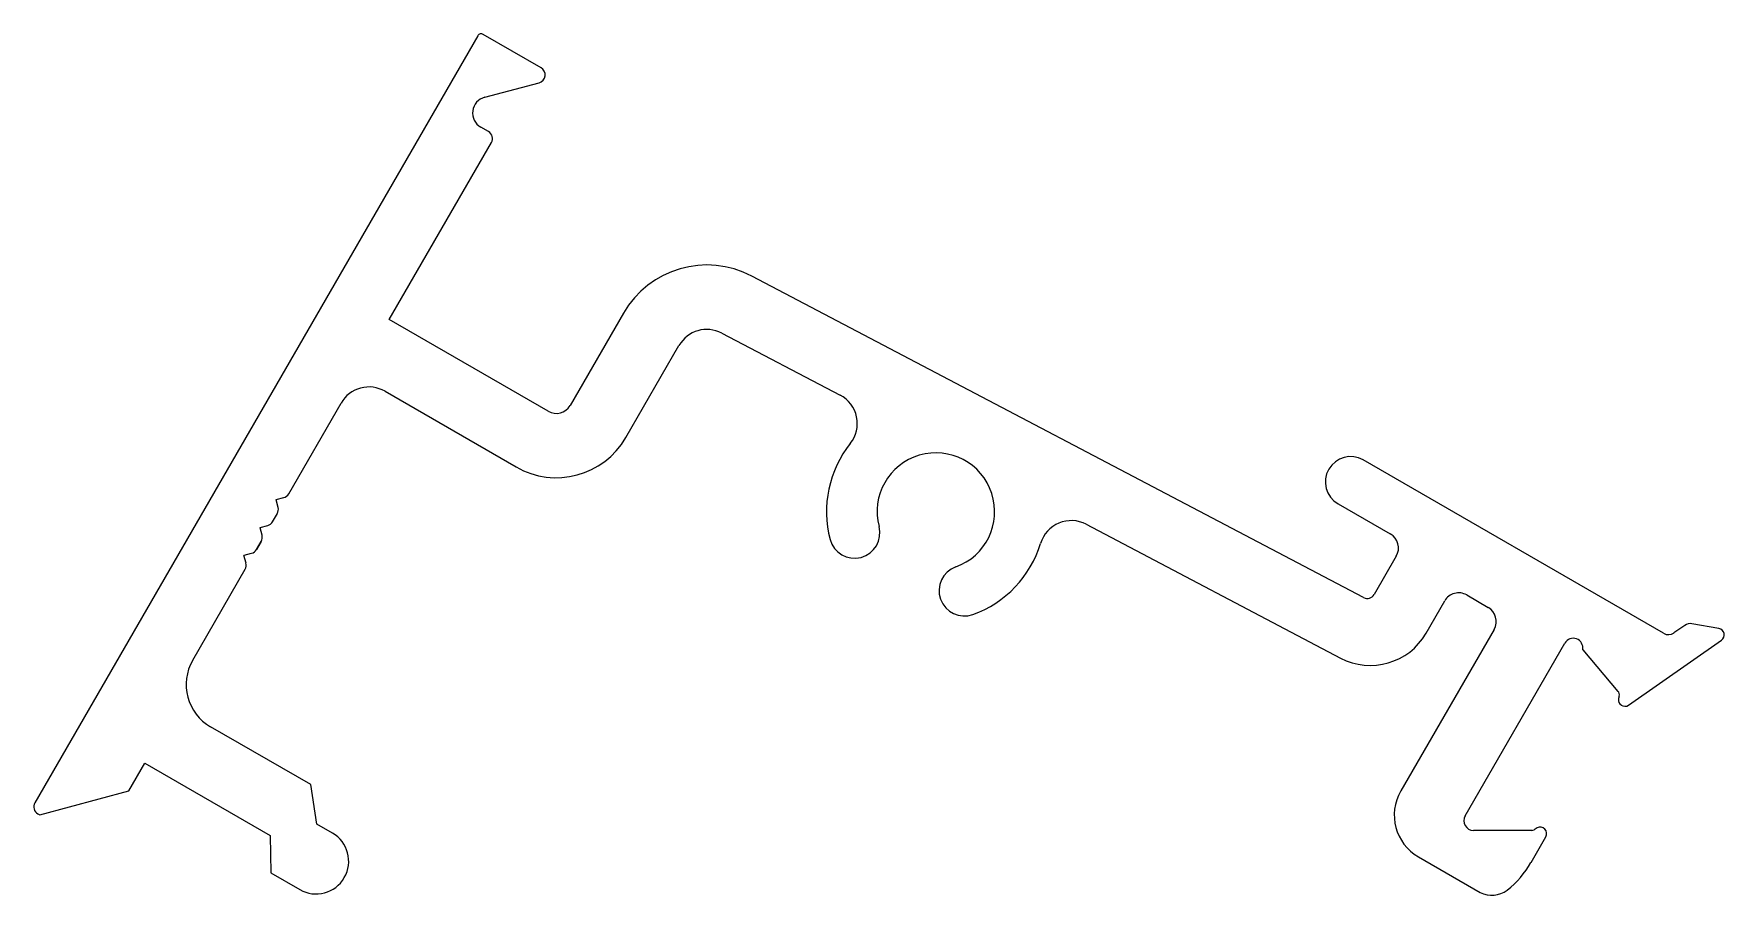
# Model space of a CAD drawing. Extents: x -26.2 to 26.4, y 2 to 28.8.
import ezdxf

# ---------------------------------------------------------------- set-up
doc = ezdxf.new("R2010")
doc.units = 0
doc.layers.add('1', color=7, linetype='CONTINUOUS')

msp = doc.modelspace()

# ---------------------------------------------------------------- linework, layer by layer
at = {"layer": '1', "linetype": 'CONTINUOUS'}
for p, q in [((-12.387, 28.782), (-26.169, 4.91)), ((-10.417, 27.789), (-12.216, 28.828)), ((-12.171, 26.87), (-10.478, 27.324)), ((-12.051, 25.8), (-12.293, 25.94)), ((-15.139, 19.951), (-11.959, 25.458)), ((15.178, 11.299), (-3.86, 21.304)), ((-7.855, 20.149), (-9.511, 17.28)), ((-10.194, 17.097), (-15.139, 19.951)), ((-4.794, 19.529), (-1.109, 17.602)), ((-7.779, 16.28), (-6.125, 19.144)), ((-15.273, 17.719), (-11.194, 15.365)), ((-18.271, 14.527), (-16.639, 17.353)), ((24.518, 10.186), (15.172, 15.582)), ((-18.599, 14.104), (-18.662, 14.338)), ((-18.656, 14.347), (-18.423, 14.41)), ((14.384, 14.218), (16.012, 13.279)), ((-18.771, 13.661), (-18.624, 13.914)), ((-19.099, 13.238), (-19.162, 13.472)), ((-19.156, 13.481), (-18.923, 13.544)), ((6.549, 13.579), (14.46, 9.417)), ((-19.656, 12.615), (-19.423, 12.678)), ((-19.271, 12.795), (-19.124, 13.048)), ((-19.124, 13.048), (-19.271, 12.795)), ((-19.271, 12.795), (-19.124, 13.048)), ((-19.124, 13.048), (-19.271, 12.795)), ((-19.271, 12.795), (-19.124, 13.048)), ((-21.256, 9.355), (-19.624, 12.182)), ((-19.599, 12.372), (-19.662, 12.606)), ((-19.624, 12.182), (-19.624, 12.182)), ((-19.624, 12.182), (-19.624, 12.182)), ((16.198, 12.585), (15.511, 11.395)), ((17.123, 10.187), (17.705, 11.196)), ((18.389, 11.379), (19.056, 10.993)), ((19.239, 10.31), (16.335, 5.28)), ((25.173, 10.433), (24.84, 10.2)), ((26.237, 10.334), (25.397, 10.482)), ((18.34, 4.502), (21.446, 9.881)), ((22, 9.677), (23.089, 8.379)), ((23.428, 7.951), (26.317, 9.974)), ((-17.585, 5.476), (-20.699, 7.274)), ((-23.243, 5.279), (-22.743, 6.145)), ((-22.743, 6.145), (-18.844, 3.893)), ((-26.019, 4.535), (-23.243, 5.279)), ((-17.396, 4.249), (-17.585, 5.476)), ((-26.078, 4.569), (-26.019, 4.535)), ((-16.912, 3.97), (-17.396, 4.249)), ((-18.844, 3.893), (-18.827, 2.729)), ((20.414, 4.052), (18.6, 4.052)), ((20.39, 3.052), (20.852, 3.852)), ((20.583, 4.128), (20.484, 4.065)), ((16.884, 3.231), (18.81, 2.119)), ((-18.827, 2.729), (-17.928, 2.21))]:
    msp.add_line(p, q, dxfattribs=at)
for centre, radius, start, end in [((-12.278, 28.72), 0.125, 60, 150), ((-10.544, 27.569), 0.254, 285, 60), ((-12.039, 26.38), 0.508, 105, 240), ((-12.176, 25.583), 0.25, 330, 60), ((-5.257, 18.649), 3, 62.25, 150), ((-5.259, 18.644), 1, 62.25, 150), ((-15.773, 16.853), 1, 60, 150), ((-1.575, 16.717), 1, 321.4711, 62.25), ((-9.944, 17.53), 0.5, 240, 330), ((-9.944, 17.53), 2.5, 240, 330), ((1.87, 13.974), 3.404, 141.4711, 194.7002), ((1.87, 13.974), 1.829, 289.7998, 194.7002), ((14.778, 14.9), 0.787, 60, 240), ((-18.654, 14.34), 0.008, 105, 195), ((-18.487, 14.652), 0.25, 285, 330), ((-18.841, 14.039), 0.25, 330, 15), ((6.084, 12.694), 1, 62.25, 163.0983), ((-19.154, 13.474), 0.008, 105, 195), ((-19.341, 13.173), 0.25, 330, 15), ((-18.987, 13.786), 0.25, 285, 330), ((-0.66, 13.31), 0.787, 194.7002, 14.7002), ((15.758, 12.839), 0.508, 330, 60), ((-19.487, 12.92), 0.25, 285, 330), ((1.87, 13.974), 3.404, 289.7998, 343.0983), ((-19.654, 12.608), 0.008, 105, 195), ((-19.841, 12.307), 0.25, 330, 15), ((2.756, 11.512), 0.787, 109.7998, 289.7998), ((15.295, 11.52), 0.25, 242.25, 330), ((18.138, 10.946), 0.5, 59.9845, 150), ((18.806, 10.56), 0.5, 330, 60), ((15.391, 11.187), 2, 242.25, 330), ((21.705, 9.731), 0.3, 349.4713, 150), ((24.668, 10.446), 0.3, 240, 305.0018), ((25.345, 10.187), 0.3, 80.0008, 124.9994), ((26.202, 10.138), 0.2, 305.001, 80.0001), ((-19.937, 8.593), 1.524, 150, 240), ((23.016, 8.276), 0.127, 340.8863, 54.5037), ((23.309, 8.113), 0.197, 174.0527, 233.121), ((23.563, 8.086), 0.453, 160.8863, 174.0527), ((23.312, 8.116), 0.202, 233.121, 304.9999), ((17.634, 4.53), 1.5, 150, 239.998), ((-25.953, 4.785), 0.25, 150, 240), ((18.6, 4.352), 0.3, 150, 270.0001), ((-17.42, 3.09), 1.016, 240, 60), ((20.414, 4.252), 0.2, 270.0001, 290.7038), ((20.678, 3.952), 0.2, 330, 118.4108), ((17.763, 4.569), 3.033, 308.4962, 330), ((19.168, 2.848), 0.812, 243.8216, 306.4979)]:
    msp.add_arc(centre, radius, start, end, dxfattribs=at)

doc.saveas('drawing.dxf')
